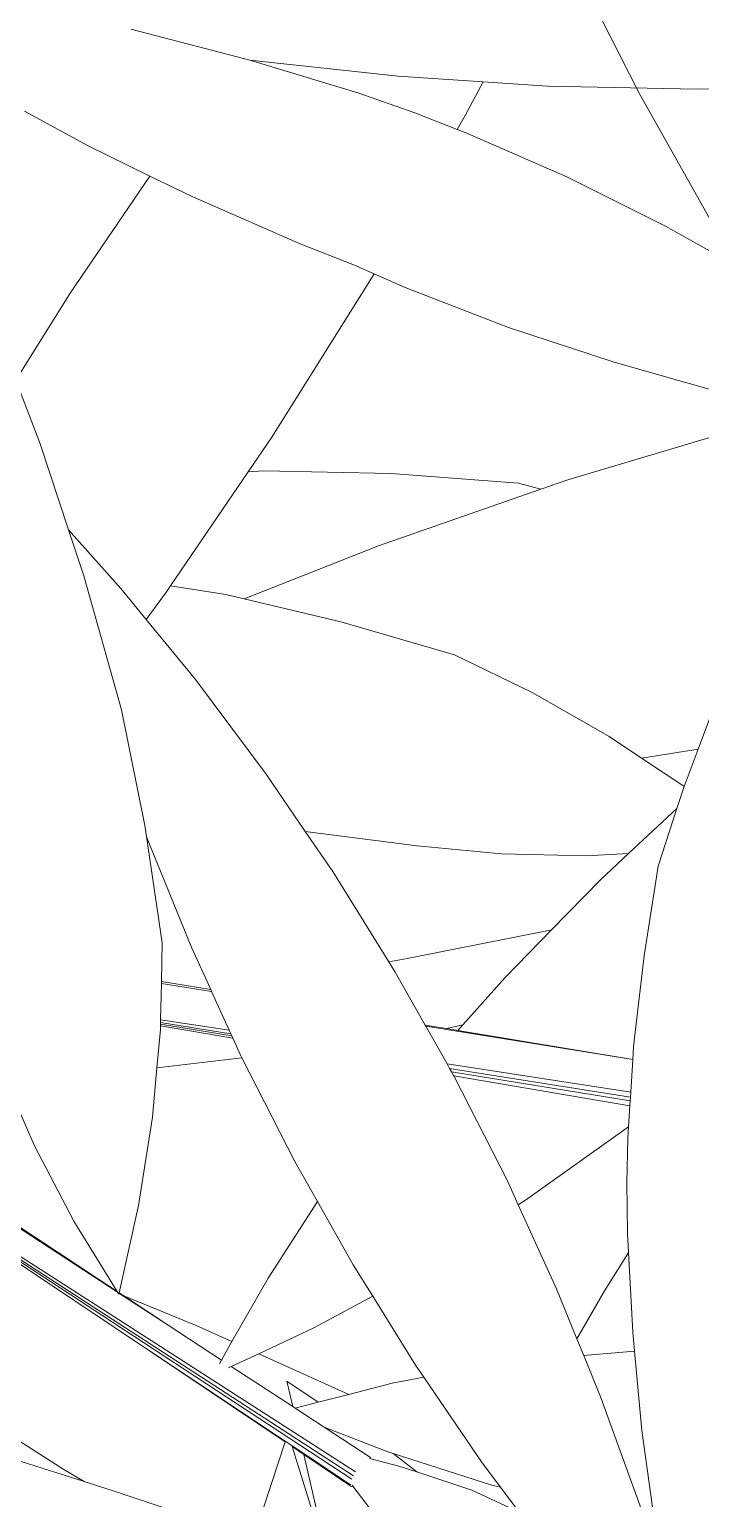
# Model space of a CAD drawing. Header units: millimetres. Extents: x 17 to 218440, y 21 to 53693.
# Drawn here: x 41598.1 to 41663.6, y 8524.5 to 8668.1 of the extents above; entities that cross this region are included whole.
import ezdxf

# ---------------------------------------------------------------- set-up
doc = ezdxf.new("R2010")
doc.units = ezdxf.units.MM
doc.header["$MEASUREMENT"] = 0
doc.layers.add('Edges', color=7, linetype='Continuous', lineweight=18)

# ---------------------------------------------------------------- blocks, each defined once
blk = doc.blocks.new('BAMBOOPLAN')
at = {"layer": 'Edges'}
for p, q in [((1.0538, 7.3949), (0.8579, 7.3219)), ((0.8579, 7.3219), (0.659, 7.2578)), ((0.659, 7.2578), (0.572, 7.2341)), ((0.572, 7.2341), (0.4576, 7.2029)), ((0.572, 7.2341), (0.5638, 7.1814)), ((0.4576, 7.2029), (0.2543, 7.1565)), ((0.4116, 7.1623), (0.2543, 7.1565)), ((0.496, 7.1621), (0.4116, 7.1623)), ((0.5638, 7.1814), (0.5596, 7.1596)), ((0.2471, 7.1562), (0.0832, 7.1435)), ((0.2543, 7.1565), (0.2471, 7.1562)), ((0.5596, 7.1596), (0.496, 7.1621)), ((0.5714, 7.1592), (0.5596, 7.1596)), ((0.7256, 7.1468), (0.5714, 7.1592)), ((0.8784, 7.1264), (0.7256, 7.1468)), ((1.0301, 7.0994), (0.8784, 7.1264)), ((0.0799, 6.9696), (-0.0199, 6.9863)), ((0.1752, 6.958), (0.0799, 6.9696)), ((0.1752, 6.958), (0.1235, 6.767)), ((0.2416, 6.95), (0.1752, 6.958)), ((0.4043, 6.9368), (0.2416, 6.95)), ((0.4859, 6.9335), (0.4043, 6.9368)), ((0.5142, 6.9241), (0.4551, 6.6689)), ((0.5155, 6.9311), (0.4859, 6.9335)), ((0.5155, 6.9311), (0.5142, 6.9241)), ((0.563, 6.9273), (0.5155, 6.9311)), ((0.7175, 6.9213), (0.563, 6.9273)), ((0.8726, 6.9236), (0.7175, 6.9213)), ((1.0271, 6.9322), (0.8726, 6.9236)), ((1.0929, 6.9105), (0.8652, 6.7472)), ((0.1235, 6.767), (0.0912, 6.6275)), ((0.8652, 6.7472), (0.8339, 6.7225)), ((0.8018, 6.7205), (0.6293, 6.6751)), ((0.8339, 6.7225), (0.6453, 6.5738)), ((0.8339, 6.7225), (0.8018, 6.7205)), ((0.6293, 6.6751), (0.4598, 6.6208)), ((0.4551, 6.6689), (0.4398, 6.6124)), ((0.1524, 6.5542), (0.0912, 6.6275)), ((0.4398, 6.6124), (0.3894, 6.4263)), ((0.4598, 6.6208), (0.4398, 6.6124)), ((0.6453, 6.5738), (0.4925, 6.4426)), ((0.229, 6.4538), (0.1524, 6.5542)), ((1.1611, 6.5042), (1.1598, 6.4508)), ((0.7955, 6.4647), (0.6305, 6.4566)), ((0.9161, 6.4501), (0.7955, 6.4647)), ((0.229, 6.4538), (0.325, 6.4001)), ((0.2702, 6.3998), (0.229, 6.4538)), ((0.6305, 6.4566), (0.4925, 6.4426)), ((1.0369, 6.427), (0.9161, 6.4501)), ((1.1598, 6.4508), (1.0891, 6.4134)), ((1.1598, 6.4508), (1.1585, 6.3953)), ((0.3894, 6.4263), (0.3868, 6.4164)), ((0.4661, 6.4399), (0.3894, 6.4263)), ((0.4925, 6.4426), (0.4661, 6.4399)), ((1.0891, 6.4134), (1.0369, 6.427)), ((0.3868, 6.4164), (0.3726, 6.3707)), ((1.1577, 6.3956), (1.0891, 6.4134)), ((0.3809, 6.2404), (0.2702, 6.3998)), ((0.325, 6.4001), (0.3726, 6.3707)), ((1.1585, 6.3953), (1.1577, 6.3956)), ((1.1585, 6.3953), (1.1584, 6.3909)), ((1.1584, 6.3909), (1.1589, 6.3629)), ((0.3726, 6.3707), (0.4648, 6.3138)), ((1.1589, 6.3629), (1.1157, 6.2813)), ((1.1589, 6.3629), (1.1607, 6.2782)), ((0.4648, 6.3138), (0.6011, 6.2213)), ((1.1157, 6.2813), (1.0605, 6.2591)), ((1.1157, 6.2813), (1.0907, 6.2341)), ((1.1607, 6.2782), (1.1827, 6.1533)), ((0.4647, 6.098), (0.3809, 6.2404)), ((1.0605, 6.2591), (0.9479, 6.223)), ((0.6011, 6.2213), (0.679, 6.1633)), ((0.9479, 6.223), (0.8334, 6.1953)), ((1.0907, 6.2341), (1.0488, 6.1456)), ((0.8334, 6.1953), (0.679, 6.1633)), ((0.679, 6.1633), (0.7335, 6.1228)), ((1.045, 6.1434), (0.8714, 6.0419)), ((1.0488, 6.1456), (1.0092, 6.0617)), ((1.0488, 6.1456), (1.045, 6.1434)), ((1.1827, 6.1533), (1.2102, 6.0291)), ((0.7335, 6.1228), (0.8487, 6.0293)), ((0.4717, 6.0844), (0.4647, 6.098)), ((0.4717, 6.0844), (0.4736, 6.082)), ((0.541, 5.9514), (0.4717, 6.0844)), ((0.4736, 6.082), (0.5824, 5.9576)), ((1.0092, 6.0617), (0.975, 5.98)), ((0.8714, 6.0419), (0.8487, 6.0293)), ((0.8487, 6.0293), (0.8619, 6.0185)), ((0.8619, 6.0185), (0.9254, 5.9623)), ((1.2102, 6.0291), (1.215, 6.0116)), ((1.215, 6.0115), (0.9266, 5.9613)), ((1.215, 6.0116), (0.9708, 5.9701)), ((1.215, 6.0116), (1.215, 6.0115)), ((1.215, 6.0115), (1.2272, 5.9674)), ((0.975, 5.98), (0.9556, 5.9675)), ((0.975, 5.98), (0.9708, 5.9701)), ((0.5824, 5.9576), (0.6262, 5.9115)), ((0.9556, 5.9675), (0.9254, 5.9623)), ((0.9254, 5.9623), (0.9266, 5.9613)), ((0.9266, 5.9613), (0.9719, 5.9211)), ((0.9708, 5.9701), (0.9556, 5.9675)), ((0.9719, 5.9211), (1.2272, 5.9674)), ((0.9774, 5.9162), (1.2291, 5.9608)), ((0.9815, 5.9127), (1.2305, 5.9555)), ((1.2272, 5.9674), (1.2291, 5.9608)), ((1.2291, 5.9608), (1.2305, 5.9555)), ((1.2305, 5.9555), (1.2324, 5.9487)), ((0.5575, 5.8999), (0.541, 5.9514)), ((1.2324, 5.9487), (0.9864, 5.9082)), ((1.2324, 5.9487), (1.2402, 5.9204)), ((0.6262, 5.9115), (0.5575, 5.8999)), ((0.6262, 5.9115), (0.6282, 5.9093)), ((0.9719, 5.9211), (0.9774, 5.9162)), ((0.9774, 5.9162), (0.9815, 5.9127)), ((0.9815, 5.9127), (0.9858, 5.9088)), ((1.2402, 5.9204), (1.1375, 5.777)), ((1.2402, 5.9204), (1.2444, 5.9055)), ((0.5584, 5.8972), (0.5575, 5.8999)), ((0.6282, 5.9093), (0.5584, 5.8972)), ((0.5739, 5.8489), (0.5584, 5.8972)), ((0.6282, 5.9093), (0.6693, 5.8662)), ((0.9858, 5.9088), (0.9864, 5.9082)), ((0.9864, 5.9082), (1.1049, 5.7939)), ((1.2444, 5.9055), (1.2636, 5.8458)), ((0.5739, 5.8489), (0.6693, 5.8662)), ((0.5751, 5.845), (0.5739, 5.8489)), ((0.5751, 5.845), (0.673, 5.8623)), ((0.5758, 5.8429), (0.6752, 5.86)), ((0.6776, 5.8574), (0.5764, 5.8408)), ((0.6693, 5.8662), (0.673, 5.8623)), ((0.673, 5.8623), (0.6752, 5.86)), ((0.6752, 5.86), (0.6776, 5.8574)), ((0.6776, 5.8574), (0.6964, 5.8377)), ((0.5758, 5.8429), (0.5751, 5.845)), ((0.5764, 5.8408), (0.5758, 5.8429)), ((0.578, 5.8358), (0.5764, 5.8408)), ((0.5909, 5.7838), (0.578, 5.8358)), ((0.6984, 5.8358), (0.5909, 5.7838)), ((0.6964, 5.8377), (0.6984, 5.8358)), ((0.6984, 5.8358), (0.8156, 5.7228)), ((1.2636, 5.8458), (1.2875, 5.7794)), ((1.1049, 5.7939), (1.1301, 5.7674)), ((0.6076, 5.7164), (0.5909, 5.7838)), ((1.1375, 5.777), (1.1301, 5.7674)), ((1.1301, 5.7674), (1.219, 5.6741)), ((1.2875, 5.7794), (1.2975, 5.7546)), ((1.2975, 5.7546), (1.2831, 5.6923)), ((1.2975, 5.7546), (1.3393, 5.6515)), ((0.6295, 5.5935), (0.6076, 5.7164)), ((0.8156, 5.7228), (0.8637, 5.6801)), ((0.641, 5.4696), (-0.2611, 5.697)), ((0.4649, 5.6248), (0.4011, 5.6945)), ((1.2831, 5.6923), (1.2686, 5.6173)), ((-0.3299, 5.6743), (1.0371, 5.3405)), ((0.8637, 5.6801), (0.8333, 5.5567)), ((0.8637, 5.6801), (0.9395, 5.6131)), ((1.219, 5.6741), (1.2686, 5.6173)), ((1.3393, 5.6515), (1.3503, 5.6271)), ((0.5511, 5.5432), (0.4649, 5.6248)), ((1.3503, 5.6271), (1.2851, 5.5984)), ((1.3503, 5.6271), (1.3961, 5.5257)), ((0.9395, 5.6131), (0.9797, 5.5804)), ((1.2686, 5.6173), (1.2851, 5.5984)), ((-0.0198, 5.5971), (1.036, 5.3345)), ((0.6403, 5.4702), (0.1684, 5.5912)), ((0.6435, 5.4693), (0.6295, 5.5935)), ((1.2851, 5.5984), (1.3277, 5.5496)), ((0.0797, 5.5718), (1.0355, 5.3291)), ((0.9797, 5.5804), (0.9165, 5.5117)), ((0.9797, 5.5804), (1.0678, 5.5088)), ((0.6403, 5.4702), (0.5511, 5.5432)), ((0.8333, 5.5567), (0.8147, 5.4563)), ((1.3277, 5.5496), (1.4341, 5.4178)), ((1.3961, 5.5257), (1.4541, 5.4112)), ((0.9165, 5.5117), (0.8555, 5.4525)), ((1.0678, 5.5088), (1.0839, 5.4968)), ((1.0839, 5.4968), (1.0452, 5.4744)), ((1.0839, 5.4968), (1.2003, 5.4103)), ((0.7149, 5.4055), (0.4405, 5.4774)), ((0.641, 5.4696), (0.6403, 5.4702)), ((0.6437, 5.4674), (0.641, 5.4696)), ((0.6512, 5.4674), (0.6435, 5.4693)), ((0.6435, 5.469), (0.6435, 5.4693)), ((0.723, 5.449), (0.6435, 5.469)), ((0.6437, 5.4674), (0.6435, 5.469)), ((0.7601, 5.4613), (0.6512, 5.4674)), ((0.723, 5.449), (0.6512, 5.4674)), ((0.8147, 5.4563), (0.7601, 5.4613)), ((1.0452, 5.4744), (0.9931, 5.44)), ((0.8093, 5.4272), (0.723, 5.449)), ((0.8147, 5.4563), (0.8093, 5.4272)), ((0.8555, 5.4525), (0.8252, 5.4232)), ((0.9931, 5.44), (0.8555, 5.4525)), ((0.9931, 5.44), (0.9561, 5.4155)), ((0.8093, 5.4272), (0.8082, 5.4213)), ((0.8252, 5.4232), (0.8222, 5.4202)), ((0.9245, 5.3982), (0.8252, 5.4232)), ((0.9053, 5.429), (0.9245, 5.3982)), ((0.9053, 5.429), (0.9561, 5.4155)), ((0.9304, 5.3482), (0.7149, 5.4055)), ((0.9304, 5.3491), (0.7149, 5.4055)), ((0.9283, 5.3972), (0.9245, 5.3982)), ((0.9561, 5.4155), (0.9283, 5.3972)), ((1.2003, 5.4103), (1.2354, 5.3863)), ((0.9756, 5.3853), (0.9283, 5.3972)), ((1.0707, 5.3818), (0.9756, 5.3853)), ((1.0504, 5.3665), (0.9756, 5.3853)), ((1.0785, 5.382), (1.0707, 5.3818)), ((1.2232, 5.385), (1.0785, 5.382)), ((1.0785, 5.382), (1.1179, 5.3684)), ((1.2354, 5.3863), (1.2232, 5.385)), ((1.2354, 5.3863), (1.2713, 5.3617)), ((1.0514, 5.3649), (1.0496, 5.3647)), ((1.0514, 5.3649), (1.0504, 5.3665)), ((1.0914, 5.368), (1.0514, 5.3649)), ((1.1179, 5.3684), (1.0914, 5.368)), ((1.1989, 5.3696), (1.1179, 5.3684)), ((1.2713, 5.3617), (1.1989, 5.3696)), ((0.9304, 5.3482), (0.9304, 5.3491)), ((0.9409, 5.3464), (0.9304, 5.3491)), ((0.9325, 5.2055), (0.9304, 5.3482)), ((0.9418, 5.3451), (0.9409, 5.3464)), ((1.0361, 5.3214), (0.9409, 5.3464)), ((1.022, 5.2362), (0.9418, 5.3451)), ((0.9608, 5.3401), (0.9418, 5.3451)), ((0.9608, 5.3401), (1.0026, 5.2732)), ((1.0372, 5.3197), (0.9608, 5.3401)), ((1.0372, 5.3197), (1.0388, 5.3196)), ((1.0402, 5.3205), (1.0385, 5.3217)), ((1.0388, 5.3196), (1.0402, 5.3205)), ((1.0733, 5.2986), (1.0402, 5.3205)), ((0.6509, 5.2108), (0.4335, 5.2633)), ((0.5914, 5.202), (0.6832, 5.2043)), ((0.6832, 5.2043), (0.6509, 5.2108)), ((0.6832, 5.2043), (0.7275, 5.2054)), ((0.7275, 5.2054), (0.8855, 5.2069)), ((5.8422, -7.3681), (5.6812, -7.2125)), ((6.0093, -7.5165), (5.8422, -7.3681))]:
    blk.add_line(p, q, dxfattribs=at)

msp = doc.modelspace()

# ---------------------------------------------------------------- block references
at = {"xscale": 69.97983938875464, "yscale": 69.97983938875464, "zscale": 69.97983938875464, "rotation": 340.9588725647666}
for p in [(41439.4, 9282.63), (41439.4, 8197.46)]:
    msp.add_blockref('BAMBOOPLAN', p, dxfattribs=at)

doc.saveas('drawing.dxf')
